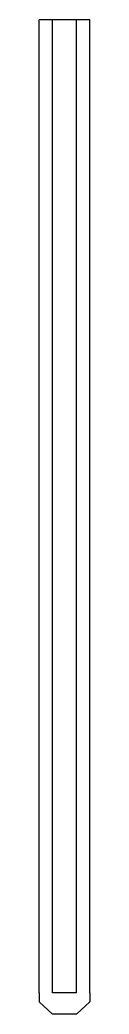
# Model space of a CAD drawing. Header units: metres. Extents: x -83 to 83, y 0 to 3266.
import ezdxf

# ---------------------------------------------------------------- set-up
doc = ezdxf.new("R2010")
doc.units = ezdxf.units.M

# ---------------------------------------------------------------- blocks, each defined once
blk = doc.blocks.new('DI_TRILHO_GUIA')
at = {"layer": 'TRILHO', "color": 2}
for p, q in [((83.5, 3265.6), (-83.5, 3265.6)), ((-83.5, 70), (-83.5, 3265.6)), ((-40, 70), (-40, 3265.6)), ((40, 70), (40, 3265.6)), ((83.5, 70), (83.5, 3265.6))]:
    blk.add_line(p, q, dxfattribs=at)
at = {"layer": 'TRILHO', "color": 30, "linetype": 'ByBlock'}
for p, q in [((-83.5, 70), (-83.5, 40)), ((40, 70), (-40, 70)), ((83.5, 70), (83.5, 40)), ((-40, 0), (-83.5, 40)), ((40, 0), (83.5, 40)), ((40, 0), (-40, 0))]:
    blk.add_line(p, q, dxfattribs=at)

msp = doc.modelspace()

# ---------------------------------------------------------------- block references
msp.add_blockref('DI_TRILHO_GUIA', (0, 0))

doc.saveas('drawing.dxf')
